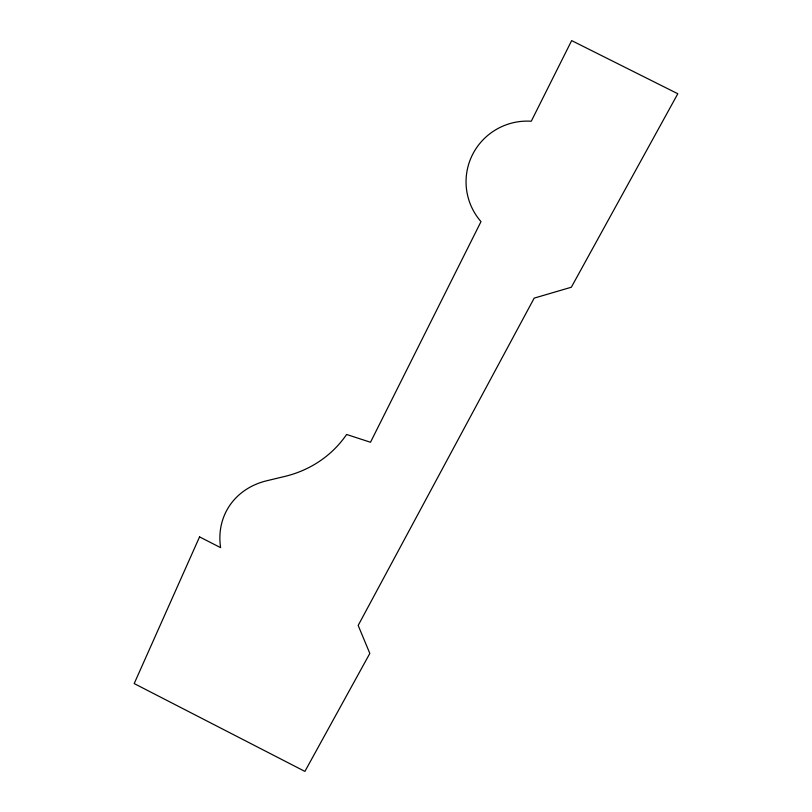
<?xml version="1.0" encoding="UTF-8"?>
<svg xmlns="http://www.w3.org/2000/svg" width="812" height="812" viewBox="0 0 812 812"><rect width="100%" height="100%" fill="white"/><g stroke="black" fill="none" stroke-linecap="round" stroke-linejoin="round"><path stroke-width="1.22" d="M199.559 536.894L134.193 683.572L304.906 771.4L369.825 653.416L358.173 625.443L534.184 298.126L571.333 287.235L677.807 93.745L571.648 40.6L531.271 121.232A61.245 60.758 2 0 0 480.998 221.615L370.505 442.256L346.602 434.481A128.692 113.781 40.8 0 1 284.647 476.471L266.772 480.755A77.891 65.995 29.4 0 0 220.61 547.653L199.559 536.894"/></g></svg>
